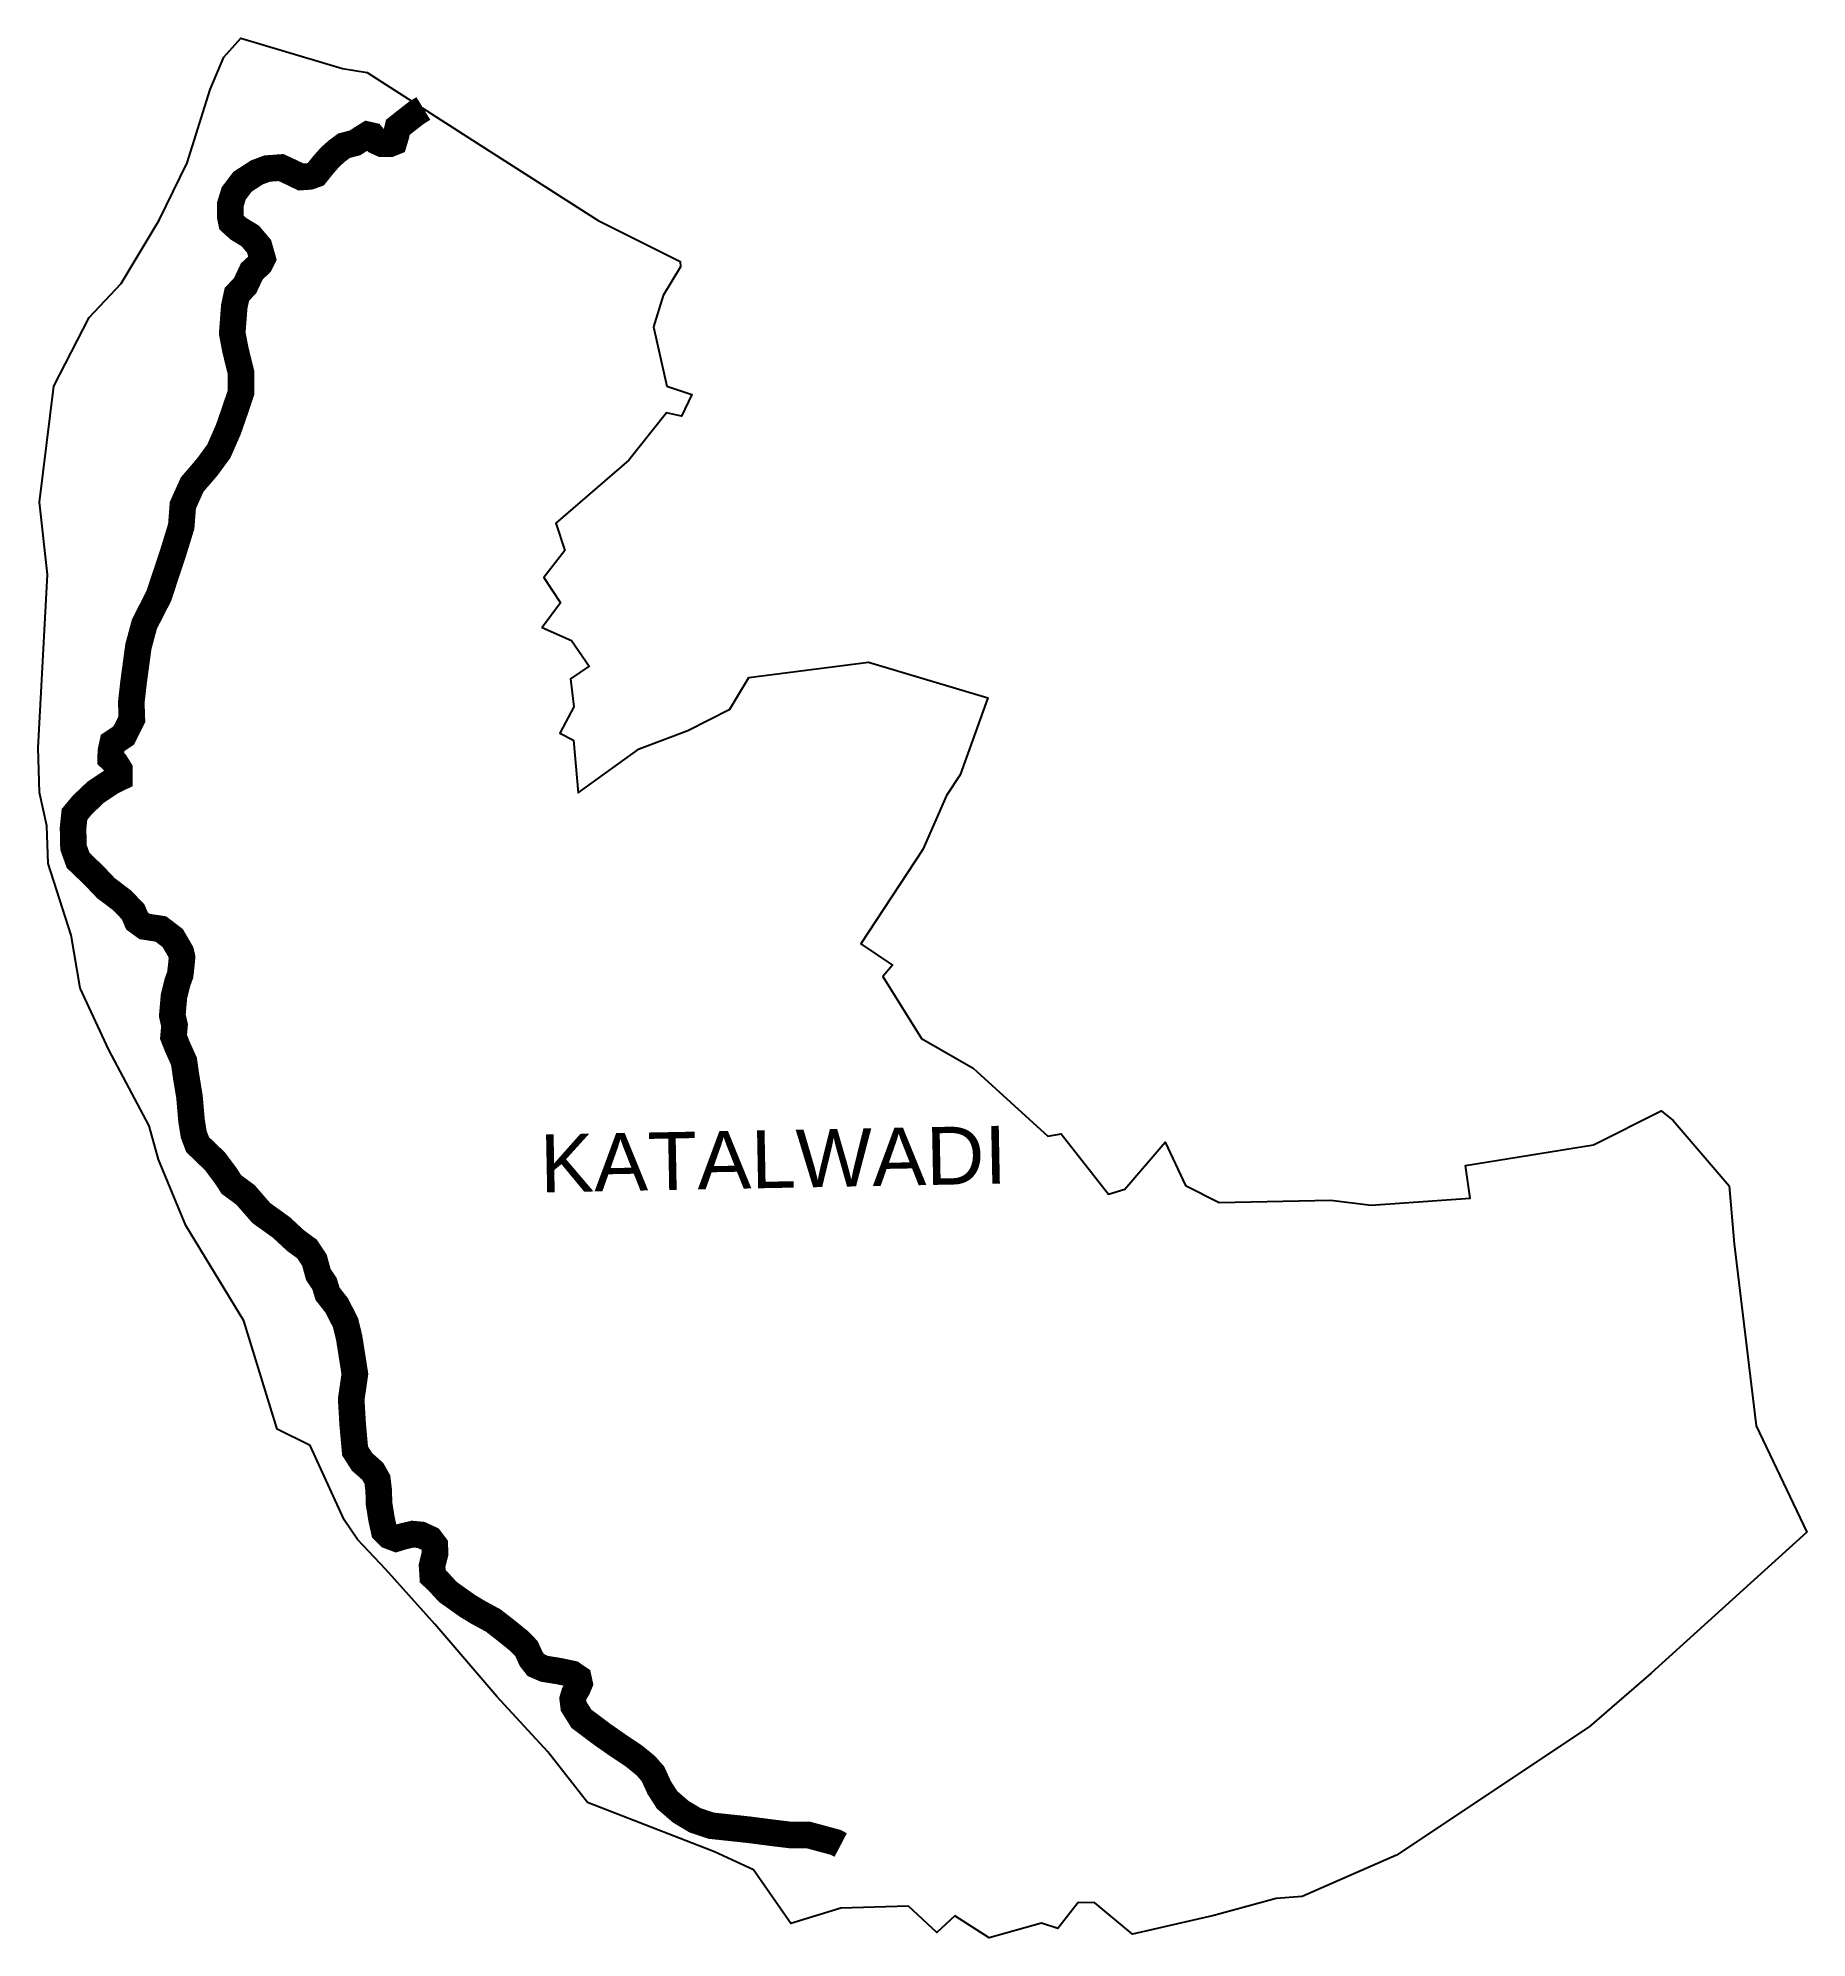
# Model space of a CAD drawing. Header units: metres. Extents: x 302253 to 305579, y 1940021 to 1943592.
import ezdxf

# ---------------------------------------------------------------- set-up
doc = ezdxf.new("R2010")
doc.units = ezdxf.units.M
doc.layers.add('NATURALLY PROTECTED', color=3, linetype='Continuous')
doc.layers.add('VILLAGE NAME', color=250, linetype='Continuous')
doc.styles.get("Standard").update_dxf_attribs({"font": 'simplex.shx'})

msp = doc.modelspace()

# ---------------------------------------------------------------- linework, layer by layer
at = {"color": 4, "flags": 128}
for points in [[(303434.8, 1942938), (303481.8, 1942922.5), (303462.4, 1942881.7), (303434.3, 1942887.6), (303363.7, 1942798.7), (303226.5, 1942680.2), (303243.1, 1942628.7), (303203.7, 1942578.4), (303235.1, 1942530.5), (303200.8, 1942484.1), (303255.8, 1942459.9), (303289.1, 1942411.4), (303253.5, 1942387.7), (303260.2, 1942335.1), (303234, 1942285.9), (303259.7, 1942272.2), (303268.3, 1942173.4), (303382.7, 1942256.2), (303474.6, 1942290.6), (303553.3, 1942330.9), (303589.3, 1942390.4), (303814.4, 1942419.4), (304038.7, 1942352.3), (303986.2, 1942207.4), (303960.5, 1942168.6), (303916.5, 1942066.8), (303800, 1941889.5), (303859.4, 1941849.4), (303841, 1941828), (303914, 1941711.4), (304010.7, 1941656.1), (304151.4, 1941528), (304176.1, 1941532.7), (304265.1, 1941419.1), (304296.2, 1941428.8), (304372.2, 1941516.7), (304409.9, 1941435.3), (304473.3, 1941403.3), (304683.3, 1941408.1), (304759, 1941398.5), (304945.7, 1941411.4), (304936.8, 1941473.3), (305177.5, 1941511.6), (305304.5, 1941575.7), (305327, 1941557.6), (305432.2, 1941434.6), (305442, 1941326), (305483.3, 1940983.6), (305578.7, 1940783.6), (305285.5, 1940518.8), (305169.3, 1940418), (304806.7, 1940176.5), (304629.5, 1940098.7), (304580.6, 1940095.5), (304463.3, 1940063.1), (304310.2, 1940028), (304239.5, 1940087.3), (304208.6, 1940087.4), (304170.2, 1940038.9), (304139.7, 1940048.8), (304041.3, 1940021), (303976.2, 1940062.4), (303942.5, 1940031.1), (303889.4, 1940081.1), (303761.9, 1940076.9), (303668, 1940048.5), (303597.7, 1940148.9), (303524.6, 1940183.2), (303330.9, 1940258.2), (303285.5, 1940275.7), (303211, 1940371), (303115.4, 1940475), (302998.9, 1940610.8), (302906.4, 1940713.4), (302853.1, 1940770.3), (302828.1, 1940807), (302764.4, 1940946.4), (302702.2, 1940977.1), (302639.8, 1941181.3), (302530.4, 1941360.5), (302479.1, 1941484.1), (302461.9, 1941547.3), (302385.9, 1941690.5), (302332.1, 1941806.1), (302315, 1941906), (302271.5, 1942040.6), (302269.2, 1942111.4), (302255.6, 1942173.8), (302252.6, 1942258.3), (302270.4, 1942584.1), (302255.6, 1942720), (302282.2, 1942937.8), (302349.1, 1943066.8), (302409.2, 1943131), (302480.3, 1943250.1), (302533.1, 1943357.4), (302576.1, 1943495.6), (302601.7, 1943556.1), (302633.8, 1943592.3), (302825.4, 1943534.8), (302871.6, 1943527.3), (303069.8, 1943400.5), (303305.9, 1943249.5), (303459.9, 1943172.3), (303460.6, 1943162.1), (303427.8, 1943108.3), (303409.7, 1943049.6)], [(303409.7, 1943049.6), (303434.8, 1942938)]]:
    msp.add_lwpolyline(points, dxfattribs=at)
at = {"layer": 'NATURALLY PROTECTED', "const_width": 50, "flags": 128}
msp.add_lwpolyline([(302977.2, 1943459.8), (302964.1, 1943451.8), (302942.1, 1943434.7), (302929.2, 1943424.4), (302925, 1943406.9), (302921.9, 1943396.7), (302914.4, 1943393.7), (302899.1, 1943393.7), (302889.3, 1943398.2), (302880.9, 1943408.5), (302872.5, 1943410.4), (302862.7, 1943404.3), (302848.6, 1943395.2), (302828.1, 1943389.9), (302815.2, 1943380.4), (302801.9, 1943368.6), (302789.3, 1943354.2), (302774.9, 1943336.3), (302763.1, 1943332.1), (302747.1, 1943331), (302727.4, 1943340.5), (302709.5, 1943348.8), (302683.5, 1943346.9), (302664.2, 1943339.7), (302637.2, 1943322.2), (302620.5, 1943300.2), (302614, 1943278.8), (302614, 1943256.8), (302616.3, 1943245.7), (302629.6, 1943233.6), (302651.6, 1943220.3), (302668.3, 1943200.6), (302674.8, 1943177.7), (302669.8, 1943167.8), (302654.6, 1943153.7), (302642.1, 1943127.1), (302626.5, 1943110.4), (302621.6, 1943087.6), (302617.8, 1943037.4), (302623.8, 1943005.9), (302634.1, 1942964.1), (302634.5, 1942926.7), (302621.2, 1942887.2), (302610.5, 1942856.5), (302592.6, 1942815.7), (302570.6, 1942785.7), (302542.5, 1942753), (302525, 1942714.2), (302521.9, 1942674.3), (302506.7, 1942624.9), (302479.7, 1942543.5), (302452.7, 1942490.7), (302441.3, 1942448.3), (302432.2, 1942380.7), (302428, 1942343.9), (302429.1, 1942311.8), (302413.6, 1942281.1), (302393, 1942267.4), (302389.6, 1942251.8), (302389.2, 1942238.1), (302398, 1942229.8), (302405.6, 1942217.6), (302405.6, 1942201.7), (302391.5, 1942194.9), (302361.1, 1942174.7), (302336, 1942150.8), (302321.2, 1942133), (302318.5, 1942107.3), (302319.3, 1942070.9), (302328, 1942046.6), (302357.3, 1942018.5), (302380.1, 1941994.5), (302410.9, 1941971.2), (302431.4, 1941949.9), (302438.6, 1941932.8), (302453.1, 1941922.2), (302483.5, 1941917.6), (302505.9, 1941900.5), (302521.1, 1941874.3), (302523.4, 1941864.7), (302522.2, 1941851), (302519.9, 1941831.3), (302514.6, 1941816.8), (302508.2, 1941790.6), (302505.1, 1941754.9), (302509.3, 1941736.7), (302507.4, 1941714.7), (302514.6, 1941696.4), (302527.1, 1941668.7), (302530.6, 1941643.5), (302537.4, 1941602.1), (302541.2, 1941557.7), (302545.4, 1941531.7), (302552.6, 1941512.4), (302562.5, 1941502.9), (302585.5, 1941480.7), (302604.7, 1941455), (302616.4, 1941437.2), (302642.7, 1941417.8), (302672.4, 1941383.7), (302710, 1941356.7), (302737, 1941331.7), (302758.3, 1941316.1), (302772.3, 1941295.2), (302779.6, 1941268.3), (302791.3, 1941250.8), (302797, 1941231.8), (302814.1, 1941210.1), (302830.8, 1941177.5), (302837.7, 1941149), (302848.4, 1941081.1), (302841.5, 1941033.4), (302844.2, 1940987.1), (302848.8, 1940936.3), (302861.9, 1940915.9), (302882, 1940898.1), (302890.7, 1940882.7), (302893.1, 1940862.9), (302893.9, 1940837), (302898.5, 1940808.5), (302903.3, 1940786.6), (302913.2, 1940776.7), (302926, 1940771.9), (302938.3, 1940775.7), (302957.1, 1940780.1), (302972.8, 1940778.6), (302989.9, 1940770.7), (302998.6, 1940759.1), (302999.3, 1940744), (302993.5, 1940720.6), (302994.8, 1940700.8), (303004.2, 1940692.2), (303023.2, 1940671.4), (303059.7, 1940645.5), (303079.3, 1940633.6), (303108.5, 1940617.7), (303133.3, 1940598.4), (303157.2, 1940579.1), (303171, 1940564.9), (303179.9, 1940545.3), (303188.9, 1940533.8), (303204.9, 1940526.9), (303232.1, 1940522.6), (303257, 1940517.3), (303268.6, 1940509.5), (303270.8, 1940499.4), (303266.9, 1940490.2), (303260.9, 1940480.3), (303258, 1940470.5), (303259.7, 1940456.5), (303274.4, 1940433), (303312.3, 1940404.5), (303343.7, 1940382.6), (303373, 1940363.1), (303395.2, 1940345), (303408.9, 1940329.3), (303420.8, 1940303.3), (303435.5, 1940280.4), (303461.3, 1940258.2), (303487.6, 1940242.4), (303518.5, 1940232), (303588.8, 1940224.5), (303633.2, 1940218.7), (303669.8, 1940214.3), (303691.6, 1940214.5), (303700.9, 1940214.6), (303752.1, 1940200.8), (303761.9, 1940195.7)], dxfattribs=at)

# ---------------------------------------------------------------- texts
at = {"layer": 'VILLAGE NAME', "insert": (303195.4, 1941531), "char_height": 108.748, "attachment_point": 1, "rotation": 1.1028}
msp.add_mtext_dynamic_manual_height_columns('{\\fArial|b0|i0|c0|p34;KATALWADI}', width=1571.314, gutter_width=543.7, heights=[0], dxfattribs=at)

doc.saveas('drawing.dxf')
